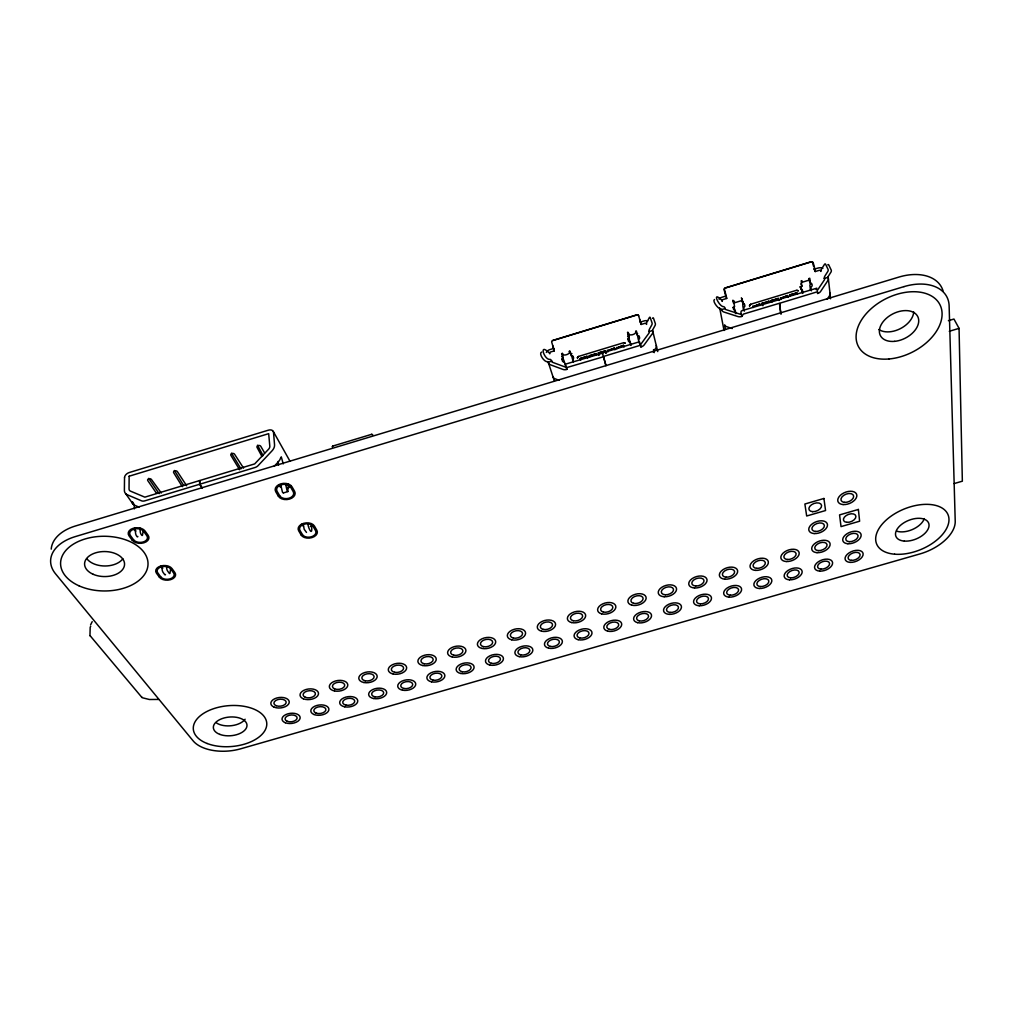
<?xml version="1.0" encoding="UTF-8"?>
<svg xmlns="http://www.w3.org/2000/svg" width="1013" height="1013" viewBox="0 0 1013 1013"><rect width="100%" height="100%" fill="white"/><g stroke="black" fill="none" stroke-linecap="round" stroke-linejoin="round"><path stroke-width="1.5" d="M134.336 508.881L134.349 505.93A2.115 0.684 71.8 0 0 133.893 503.942M311.244 523.797C313.46 538.27 308.142 528.621 307.901 523.645M332.695 446.087L332.251 446.936L332.758 446.075L371.657 434.311L372.569 434.754L371.657 434.311M288.477 484.062L287.705 491.457A5.66 1.254 72.7 0 1 286.958 490.178L285.577 483.885M796.775 290.44L798.383 290.718M306.496 532.433L304.217 529.318L303.052 523.632M170.653 568.61L169.981 573.117A2.064 0.646 72.9 0 1 169.158 573.143L167.614 571.015A2.077 0.646 72.8 0 1 166.752 568.648L166.398 565.874M280.842 485.303L282.424 492.014A5.66 1.266 72.7 0 0 282.766 492.584L283.412 492.698M750.57 304.444L749.519 305.812L750.646 304.255L796.826 290.199M143.302 530.571L142.491 535.067A2.14 0.696 72.2 0 1 141.833 535.307A5.622 1.811 72.2 0 1 141.187 534.471A2.14 0.696 72.2 0 1 140.288 532.015L139.781 527.773M132.197 501.954L132.348 503.056A10.079 6.622 -31.9 0 0 134.805 505.322L139.06 507.146M733.019 300.405L734.412 302.811L734.324 301.165L733.627 301.38L734.577 306.648A1.482 1.051 -23.6 0 0 733.361 308.117L733.564 309.256A1.482 1.051 -23.6 0 0 734.108 309.877L734.767 310.13A1.482 1.051 -23.5 0 1 735.324 310.738L735.856 313.713M749.569 305.774L750.722 304.369M734.412 302.811L741.478 300.671L742.124 298.797L743.048 304.077A1.482 1.051 -24 0 1 744.644 304.698L744.846 305.837A1.482 1.051 -23.9 0 1 744.568 306.698L744.049 307.319A1.482 1.051 -23.9 0 0 743.77 308.18L744.289 311.168M602.621 354.335L603.482 352.625L638.848 341.951L639.583 341.976L641.052 346.953A5.052 3.508 -15.5 0 0 644.243 344.825L652.207 333.872A5.192 3.583 -15.2 0 0 652.752 331.137L652.549 330.555A1.482 1.064 -20.3 0 1 652.663 329.883L655.044 325.566A1.494 0.646 -78.7 0 0 655.322 323.502L653.486 318.196A1.482 0.633 -78.6 0 0 652.549 318.348M90.55 624.97L92.196 621.653M816.199 289.629L816.769 288.211L780.517 298.974L779.06 300.494M749.519 305.812L749.671 305.483A1.494 1.013 -11.8 0 1 750.24 304.837M827.178 299.291L829.558 295.695A5.28 3.571 -9.5 0 0 829.85 293.023L830.495 298.772M817.225 290.592L824.455 279.791A1.52 1.026 -9.7 0 0 824.531 279.031L824.265 278.461A5.382 3.71 -27.1 0 1 824.937 275.992L827.786 271.484A1.52 0.785 -75.3 0 0 828.064 269.395L825.595 264.241A1.52 0.785 -75.2 0 0 824.43 264.456L821.594 268.952A5.356 3.71 -27.3 0 0 820.935 271.421L820.669 270.851A1.368 0.912 -9.9 0 0 818.985 270.408L815.25 271.547L814.161 269.217A4.445 0.709 74.6 0 0 814.021 268.369M653.106 351.891L655.728 348.257A5.128 3.571 -15.1 0 0 656.272 345.534M572.7 356.183L572.256 356.779A1.444 1.038 -16.6 0 0 572.066 357.602L573.383 361.882M274.054 466.423L278.233 461.953A10.016 6.8 -28.3 0 0 280.5 458.231L281.285 456.85L283.235 463.878M578.157 356.969L577.397 357.982L578.41 356.475L623.767 342.673L625.249 343.204A1.456 1.013 -16.1 0 0 624.236 343.04L624.641 342.989M552.693 340.609L636.936 314.954A1.482 1.469 -59.9 0 1 638.76 315.942M552.794 345.75L553.617 348.447L549.996 349.548A4.964 3.419 -18.5 0 0 546.336 352.435M640.039 344.559L640.241 344.496A1.342 0.924 -15.5 0 0 641.077 343.939L649.054 332.998A1.482 1.026 -15.2 0 0 649.206 332.213L649.016 331.631A5.192 3.735 -20.3 0 1 649.396 329.276L651.764 324.958A1.494 0.633 -78.7 0 0 652.043 322.881L650.219 317.576A1.494 0.633 -78.6 0 0 649.282 317.727L646.94 322.045A5.166 3.735 -20.4 0 0 646.56 324.401L646.357 323.831A1.33 0.912 -15.3 0 0 644.8 323.35L641.14 324.464L640.343 322.071L643.989 320.956A5.014 3.432 -15.3 0 1 647.7 320.88M812.616 262.848A1.52 1.469 -52.6 0 0 810.805 261.848L725.143 287.933A1.494 1.469 -54.7 0 0 724.118 289.794L725.764 296.087L722.079 297.214A5.065 3.444 -12.8 0 0 719.04 299.19M814.161 269.217L817.884 268.078A5.154 3.444 -9.9 0 1 822.86 268.382M553.617 348.447L554.276 350.865L550.654 351.967A1.317 0.899 -18.5 0 0 549.628 353.22L549.793 353.803A5.103 3.723 -15.5 0 0 548.248 352.043C538.675 343.002 544.462 360.501 550.211 359.374A5.128 3.71 -15.4 0 1 551.756 361.135L551.92 361.73A1.469 1.013 -18.5 0 0 552.478 362.287L565.077 366.959A1.33 0.924 -18.1 0 0 566.077 366.959L565.406 364.452L566.356 363.882L602.355 353.258M815.25 271.547A8.142 1.304 74.6 0 0 814.199 266.394L813.236 262.823A1.52 1.469 -52.5 0 0 811.413 261.823L725.536 287.971A1.507 1.469 -54.7 0 0 724.51 289.832L725.498 293.377A8.104 0.798 74.2 0 1 726.714 298.455L723.016 299.582A1.342 0.912 -12.8 0 0 722.079 300.823L722.307 301.393A5.23 3.735 -23.2 0 0 721.003 299.531C711.506 290.528 719.217 307.218 723.826 306.673A5.255 3.735 -23.1 0 1 725.143 308.534L725.371 309.117A1.494 1.026 -12.6 0 0 726.017 309.649L739.731 314.055A1.355 0.937 -12.2 0 0 740.794 314.043L741.136 311.206L742.288 310.573L778.807 299.797M564.456 362.527A1.444 1.038 -16.1 0 0 563.823 361.958L563.127 361.717A1.444 1.051 -16.2 0 1 562.494 361.135L562.152 360.046A1.444 1.051 -16.2 0 1 563.228 358.627L561.645 353.613L562.329 353.398C562.164 356.981 571.345 354.018 569.445 351.334M628.047 332.289C627.351 337.152 637.443 334.429 635.645 331.137L636.354 330.922L637.658 336.05A1.456 1.051 -19.6 0 1 639.317 336.645L639.596 337.747A1.456 1.051 -19.6 0 1 639.38 338.595L638.912 339.19A1.456 1.051 -19.6 0 0 638.684 340.026M801.815 282.348L808.944 280.183M541.651 352.068C538.27 353.094 544.184 362.629 547.818 361.704A1.469 1.064 -15.4 0 1 548.261 362.198L551.756 361.135M649.016 331.631L652.549 330.555M714.52 299.506C711.911 300.557 718.103 309.345 721.193 309.092A1.507 1.064 -23.1 0 1 721.56 309.623L725.143 308.534M824.265 278.461L827.874 277.359A1.532 1.064 -27.1 0 1 828.077 276.663L830.926 272.168A1.52 0.798 -75.2 0 0 831.217 270.066L828.735 264.912A1.52 0.785 -75.1 0 0 827.76 264.862M580.626 360.223L580.12 358.45L587.097 356.335L580.196 358.741L585.869 357.361M589.604 357.108L589.186 355.702L596.176 353.588L596.594 354.993M601.241 352.701L605.356 351.118L598.278 352.955L605.268 350.827L606.015 353.258M614.359 348.079L607.534 350.789L614.359 348.079L614.904 349.84M623.476 345.319L616.638 348.029L623.476 345.319L624.021 347.079M759.775 304.001L752.836 306.762L759.775 304.001L760.32 305.382M766.36 302.659L761.915 303.356L769.032 301.19L769.475 302.241M777.047 299.417L771.172 300.544L778.301 298.392L778.858 299.759M787.57 295.581L780.605 298.341L787.57 295.581L788.253 297.316M791.318 295.1L796.978 293.048L789.709 294.922L796.851 292.77L797.421 294.137M589.275 355.994L596.264 353.879L590.756 355.88M618.044 347.611L622.248 346.332M782.036 297.911L786.316 296.606M566.28 366.896L566.774 369.441A5.014 3.495 -18.1 0 1 562.975 369.428L550.376 364.756A5.128 3.558 -18.5 0 1 548.413 362.793L548.261 362.198M780.643 312.789L779.554 303.229L743.365 314.106L741.769 316.474A5.128 3.52 -12.2 0 1 737.781 316.512L724.054 312.08A5.242 3.583 -12.6 0 1 721.788 310.193L721.56 309.623M283.374 492.951L288.11 491.533M948.383 320.69L953.942 319.032L959.058 328.364L962.35 481.188L954.056 483.594M949.27 331.289L959.058 328.364M158.724 699.439L149.392 699.502L142.858 697.881M603.393 356.779L567.381 367.39L566.432 367.96L566.976 369.378M732.272 328.541L726.84 326.756A5.192 3.583 -12.5 0 1 724.599 324.869L725.485 329.478M559.1 380.306L554.934 378.735A5.078 3.558 -18.5 0 1 552.997 376.785M132.488 501.904L133.425 503.081M141.909 697.451L90.233 635.86M161.282 493.002L151.444 479.491A2.165 1.456 0.5 0 0 148.734 478.756A2.165 1.456 0.5 0 0 147.809 480.631L156.534 493.356M125.713 493.724L132.944 503.98M148.658 478.364L159.117 493.635M186.671 485.771L177.402 471.653A2.165 1.469 -0.3 0 0 174.679 470.868A2.165 1.469 -0.3 0 0 173.704 472.729L182.289 486.645M243.551 468.107L234.585 454.242A2.153 1.482 -2.1 0 0 231.952 453.482A2.153 1.482 -2.1 0 0 230.913 455.394L239.612 469.753M202.334 488.165L199.789 484.214L199.662 480.567L199.662 484.265L202.207 488.203M174.413 470.463L183.758 485.658M231.508 453.204L240.98 468.867M264.596 452.912L260.797 446.328A2.153 1.494 -3 0 0 258.15 445.53A2.153 1.494 -3 0 0 257.061 447.417L261.949 456.496M273.269 431.424L290.035 461.295M257.517 445.226L263.089 455.609M827.874 277.359L828.153 277.929A5.331 3.583 -9.7 0 1 827.862 280.601L820.631 291.427A5.204 3.52 -9.9 0 1 817.504 293.542L817.554 291.719L780.301 303.064L779.605 304.812L781.023 314.283M809.02 278.613L810.438 283.64A1.507 1.051 -26.4 0 1 811.995 284.273L812.135 285.438A1.507 1.038 -26.4 0 1 811.818 286.312L811.286 286.932A1.507 1.038 -26.4 0 0 810.957 287.806L811.337 290.858M800.84 283.893L801.891 286.223A1.507 1.051 -26.1 0 0 800.612 287.717L800.764 288.882A1.507 1.051 -26.1 0 0 801.283 289.503L801.929 289.769A1.507 1.038 -26 0 1 802.448 290.389L802.84 293.428M789.709 294.922L790.279 296.303M780.441 297.733L781.112 299.481M771.172 300.544L771.83 302.292M761.915 303.356L762.916 305.723M752.672 306.154L753.203 307.534M741.389 297.771L743.048 304.077M740.997 313.979L741.985 316.411M725.764 296.087L726.714 298.455M762.232 304.115L762.574 305.09M569.787 352.79L569.293 351.283L569.99 351.08L571.547 356.107A1.444 1.051 -16.6 0 1 573.231 356.69L573.573 357.779A1.444 1.051 -16.5 0 1 573.383 358.602L572.94 359.184A1.444 1.038 -16.6 0 0 572.75 360.02M637.658 336.05L636.873 333.657A1.456 1.051 -19.6 0 1 637.608 333.581M548.413 362.793L554.44 381.179M627.503 332.365L629.288 338.595A1.456 1.051 -19.2 0 0 628.161 340.026L628.453 341.128A1.456 1.051 -19.2 0 0 629.048 341.723L629.731 341.976A1.456 1.051 -19.1 0 1 630.327 342.559L631.086 345.458M566.026 367.225L563.785 360.109A1.444 1.038 -16.1 0 0 563.165 359.539L562.456 359.298A1.444 1.051 -16.2 0 1 561.835 358.716M554.276 350.865L551.743 342.267A1.469 1.456 -79.1 0 1 552.718 340.444L636.772 314.853A1.482 1.456 -59.9 0 1 638.583 315.841L639.773 319.462M616.461 347.434L616.904 348.839M607.369 350.194L607.901 351.954M605.508 351.612L605.901 352.955M598.278 352.955L599 355.386M598.506 353.727L598.797 354.715M587.616 358.108L587.097 356.335M778.301 298.392L771.336 301.152M769.032 301.19L762.08 303.951M606.015 365.566L603.849 358.02M605.875 365.617L603.811 357.88M639.596 319.348L641.14 324.464M602.976 355.069L603.014 355.766M571.547 356.107L570.863 353.689A1.444 1.051 -16.6 0 1 571.927 353.689M563.228 358.627L562.557 356.209A1.444 1.051 -16.2 0 0 561.671 356.804M639.874 320.336L640.343 322.071M812.945 264.038L813.578 266.406M629.288 338.595L627.946 333.48L628.642 333.264L628.984 334.822M630.694 344.521L629.554 340.165A1.456 1.051 -19.1 0 0 628.959 339.583L628.263 339.33A1.456 1.051 -19.2 0 1 627.667 338.735M603.799 357.792L603.558 356.639L604.52 356.145L639.178 345.648L640.583 345.433L640.849 347.016M639.38 343.445L637.886 337.646A1.456 1.051 -19.6 0 1 638.114 336.797L638.583 336.202A1.456 1.051 -19.6 0 0 638.747 335.923M653.512 349.612L654.246 352.625M652.752 331.137L657.741 351.574M562.532 353.436L562.848 354.892M278.132 461.459L278.537 465.296M719.686 307.914L724.029 330.491M732.905 300.342L733.387 302.976M735.185 312.852L734.374 308.383A1.482 1.051 -23.5 0 0 733.83 307.775L733.159 307.509A1.482 1.051 -23.6 0 1 732.893 307.37M743.593 310.307L742.808 305.825A1.482 1.051 -24 0 1 743.086 304.964L743.593 304.343A1.482 1.051 -24 0 0 743.884 303.482M801.891 286.223L801.194 280.867L801.903 280.652A5.166 0.772 74.5 0 1 801.587 282.272M801.979 292.605L801.384 288.059A1.494 1.038 -26 0 0 800.865 287.439L800.219 287.173A1.507 1.051 -26.1 0 1 799.789 286.806M161.687 565.836L162.219 569.99A2.077 0.658 72.8 0 0 163.08 572.37L164.638 574.498A2.064 0.658 72.9 0 0 165.461 574.46M810.438 283.64L809.767 278.258L809.045 278.486A5.166 0.798 74.5 0 1 808.703 280.107M810.463 290.047L809.881 285.476A1.507 1.038 -26.4 0 1 810.21 284.602L810.742 283.982A1.507 1.038 -26.4 0 0 811.058 283.108M134.944 527.76L135.615 533.42A2.14 0.696 72.2 0 0 136.527 535.877A5.609 1.836 72.2 0 0 136.92 536.421A2.14 0.696 72.2 0 0 137.831 536.459M828.381 278.803L830.078 293.897M142.073 697.564A1.557 0.988 -51.9 0 1 141.693 696.855M90.714 626.503A1.671 1.216 -20 0 0 90.182 627.478L89.967 635.176A1.671 1.228 -20.1 0 0 90.436 636.025M809.362 281.31A1.507 1.051 -26.5 0 1 809.729 281.234M742.086 301.722A1.482 1.051 -24 0 1 743.137 301.722M797.18 290.604A1.507 1.013 -10.4 0 1 798.244 290.782M627.604 336.797A1.456 1.051 -19.2 0 1 628.503 336.189M51.22 549.135A43.66 27.528 0.9 0 1 75.494 525.975L898.949 277.068A45.788 30.023 -27.5 0 1 943.09 291.01M135.983 530.989A7.294 4.723 0 0 1 133.551 529.128M291.149 486.202A7.205 4.888 -4.3 0 1 288.135 487.81M281.044 487.342A7.205 4.888 -4.3 0 1 278.854 485.379M311.979 525.861A6.964 4.596 -5.4 0 1 310.371 526.507M303.545 526.102A6.964 4.596 -5.4 0 1 301.456 524.265M162.878 568.065A7.04 4.445 -1.4 0 1 160.573 566.33M245.121 719.23A16.778 9.408 -4.7 0 1 216.503 722.953M924.312 518.58A17.563 10.054 -22.4 0 1 896.847 531.217M913.713 312.029A20.817 13.65 -27.2 0 1 900.164 328.744A20.817 13.65 -27.2 0 1 878.853 329.516M122.877 558.758A19.88 12.536 0.6 0 1 105.137 565.988A19.88 12.536 0.6 0 1 87.004 558.935M129.145 476.211L129.044 488.937A5.078 3.318 -31.8 0 0 130.512 491.153L144.846 497.155L254.694 463.903L268.508 449.291A5.052 3.406 -28.2 0 0 269.813 446.226L268.673 433.665L129.145 476.211M124.523 477.617L124.384 490.355A10.168 6.622 -31.8 0 0 127.309 494.775L141.554 500.827A5.268 3.47 -31.8 0 0 144.846 500.84L254.947 467.537A5.242 3.546 -28.8 0 0 258.214 465.524L271.94 450.937A10.105 6.812 -28.2 0 0 274.548 444.796L273.51 432.298A5.154 3.457 -27.9 0 0 268.394 430.17L129.297 472.514A5.179 3.356 -31.6 0 0 124.523 477.617M577.461 357.69L578.41 356.475L577.853 357.171A1.456 1.013 -17.6 0 0 577.473 357.716M903.976 286.628L75.076 536.675A43.939 27.478 0.7 0 0 55.538 573.814L193.116 740.845A36.747 20.336 -4.7 0 0 240.714 748.797L919.931 553.934A38.507 21.767 -22.3 0 0 955.221 521.264L949.13 305.837A46.079 29.997 -27.3 0 0 903.976 286.628M823.911 498.472L804.879 504.018L806.677 515.997L825.557 510.539L823.911 498.472M858.378 509.45L839.562 514.895L841.031 526.608L859.619 521.214L858.378 509.45M133.501 539.726L130.373 535.446A7.37 4.748 0 0 1 133.919 529.128A7.37 4.748 0 0 1 143.732 531.432L146.822 535.725A7.344 4.71 -0.2 0 1 143.251 541.968A7.344 4.71 -0.2 0 1 133.501 539.726M160.687 576.815L157.749 572.814A7.104 4.47 -1.4 0 1 161.295 566.837A7.104 4.47 -1.4 0 1 170.703 568.939L173.59 572.965A7.078 4.432 -1.5 0 1 170.032 578.879A7.078 4.432 -1.5 0 1 160.687 576.815M132.171 540.119L129.031 535.852A8.851 5.698 0 0 1 133.298 528.254A8.851 5.698 0 0 1 145.074 531.027L148.151 535.32A8.813 5.647 -0.2 0 1 143.859 542.816A8.813 5.647 -0.2 0 1 132.171 540.119M159.396 577.195L156.458 573.193A8.535 5.356 -1.4 0 1 160.7 566.026A8.535 5.356 -1.4 0 1 171.995 568.559L174.882 572.586A8.497 5.318 -1.5 0 1 170.615 579.664A8.497 5.318 -1.5 0 1 159.396 577.195M278.36 496.193L275.739 491.723A8.737 5.901 -4.3 0 1 280.753 483.859A8.737 5.901 -4.3 0 1 292.035 486.822L294.606 491.318A8.712 5.863 -4.5 0 1 289.566 499.08A8.712 5.863 -4.5 0 1 278.36 496.193M301.114 534.978L298.658 530.787A8.446 5.546 -5.4 0 1 303.621 523.354A8.446 5.546 -5.4 0 1 314.461 526.076L316.866 530.28A8.408 5.508 -5.5 0 1 311.877 537.624A8.408 5.508 -5.5 0 1 301.114 534.978M279.715 495.788L277.093 491.318A7.281 4.926 -4.3 0 1 281.272 484.758A7.281 4.926 -4.3 0 1 290.68 487.228L293.251 491.723A7.256 4.888 -4.5 0 1 289.06 498.193A7.256 4.888 -4.5 0 1 279.715 495.788M302.431 534.585L299.975 530.394A7.04 4.622 -5.4 0 1 304.115 524.202A7.04 4.622 -5.4 0 1 313.144 526.469L315.55 530.673A7.015 4.584 -5.5 0 1 311.396 536.789A7.015 4.584 -5.5 0 1 302.431 534.585M276.156 705.706A6.179 3.508 -5.8 0 0 286.109 702.857A6.179 3.508 -5.8 0 0 277.841 699.578A6.179 3.508 -5.8 0 0 276.156 705.706M274.194 707.188A9.256 5.268 -5.8 0 0 289.136 702.921A9.256 5.268 -5.8 0 0 276.739 697.995A9.256 5.268 -5.8 0 0 274.194 707.188M305.306 697.299A6.205 3.546 -6.5 0 0 315.347 694.424A6.205 3.546 -6.5 0 0 307.154 691.081A6.205 3.546 -6.5 0 0 305.306 697.299M303.33 698.793A9.282 5.318 -6.5 0 0 318.373 694.487A9.282 5.318 -6.5 0 0 306.103 689.473A9.282 5.318 -6.5 0 0 303.33 698.793M287.261 721.307A6.065 3.406 -6.1 0 0 297.062 718.508A6.065 3.406 -6.1 0 0 288.971 715.343A6.065 3.406 -6.1 0 0 287.261 721.307M285.324 722.75A9.104 5.103 -6.1 0 0 300.038 718.559A9.104 5.103 -6.1 0 0 287.907 713.81A9.104 5.103 -6.1 0 0 285.324 722.75M315.967 713.051A6.065 3.419 -6.8 0 0 325.806 710.24A6.065 3.419 -6.8 0 0 317.816 707.036A6.065 3.419 -6.8 0 0 315.967 713.051M314.005 714.507A9.092 5.141 -6.8 0 0 328.769 710.303A9.092 5.141 -6.8 0 0 316.803 705.479A9.092 5.141 -6.8 0 0 314.005 714.507M334.556 688.853A6.192 3.571 -7.2 0 0 344.635 685.966A6.192 3.571 -7.2 0 0 336.544 682.585A6.192 3.571 -7.2 0 0 334.556 688.853M346.079 705.149A6.053 3.444 -7.5 0 0 354.74 701.034A6.053 3.444 -7.5 0 0 345.37 699.223A6.053 3.444 -7.5 0 0 346.079 705.149M344.737 706.808A9.092 5.166 -7.5 0 0 357.741 700.641A9.092 5.166 -7.5 0 0 343.686 697.919A9.092 5.166 -7.5 0 0 344.737 706.808M334.543 690.967A9.269 5.344 -7.2 0 0 347.776 684.636A9.269 5.344 -7.2 0 0 333.391 681.774A9.269 5.344 -7.2 0 0 334.543 690.967M365.224 680.799A6.192 3.596 -7.9 0 0 374.114 676.532A6.192 3.596 -7.9 0 0 364.591 674.607A6.192 3.596 -7.9 0 0 365.224 680.799M374.962 696.843A6.053 3.457 -8.2 0 0 383.686 692.702A6.053 3.457 -8.2 0 0 374.405 690.866A6.053 3.457 -8.2 0 0 374.962 696.843M373.594 698.514A9.079 5.192 -8.2 0 0 386.687 692.31A9.079 5.192 -8.2 0 0 372.759 689.549A9.079 5.192 -8.2 0 0 373.594 698.514M363.832 682.509A9.269 5.382 -7.9 0 0 377.165 676.14A9.269 5.382 -7.9 0 0 362.92 673.24A9.269 5.382 -7.9 0 0 363.832 682.509M424.168 663.781A6.192 3.634 -9.4 0 0 433.197 659.476A6.192 3.634 -9.4 0 0 423.852 657.475A6.192 3.634 -9.4 0 0 424.168 663.781M394.639 672.303A6.192 3.609 -8.7 0 0 403.617 668.023A6.192 3.609 -8.7 0 0 394.171 666.048A6.192 3.609 -8.7 0 0 394.639 672.303M393.221 674.025A9.256 5.407 -8.7 0 0 406.656 667.63A9.256 5.407 -8.7 0 0 392.538 664.667A9.256 5.407 -8.7 0 0 393.221 674.025M403.946 688.498A6.053 3.482 -8.9 0 0 412.734 684.345A6.053 3.482 -8.9 0 0 403.529 682.471A6.053 3.482 -8.9 0 0 403.946 688.498M453.786 655.221A6.192 3.647 -10.2 0 0 462.89 650.903A6.192 3.647 -10.2 0 0 453.634 648.864A6.192 3.647 -10.2 0 0 453.786 655.221M462.181 671.758A6.053 3.508 -10.4 0 0 471.108 667.542A6.053 3.508 -10.4 0 0 462.08 665.617A6.053 3.508 -10.4 0 0 462.181 671.758M452.279 656.981A9.269 5.458 -10.2 0 0 465.929 650.511A9.269 5.458 -10.2 0 0 452.077 647.459A9.269 5.458 -10.2 0 0 452.279 656.981M460.687 673.455A9.079 5.268 -10.4 0 0 474.097 667.162A9.079 5.268 -10.4 0 0 460.56 664.249A9.079 5.268 -10.4 0 0 460.687 673.455M433.007 680.141A6.053 3.495 -9.7 0 0 441.871 675.962A6.053 3.495 -9.7 0 0 432.754 674.063A6.053 3.495 -9.7 0 0 433.007 680.141M431.563 681.838A9.079 5.242 -9.7 0 0 444.872 675.57A9.079 5.242 -9.7 0 0 431.196 672.708A9.079 5.242 -9.7 0 0 431.563 681.838M422.7 665.516A9.256 5.432 -9.4 0 0 436.248 659.083A9.256 5.432 -9.4 0 0 422.256 656.069A9.256 5.432 -9.4 0 0 422.7 665.516M402.528 690.182A9.079 5.217 -8.9 0 0 415.735 683.952A9.079 5.217 -8.9 0 0 401.933 681.141A9.079 5.217 -8.9 0 0 402.528 690.182M603.343 612.055A6.23 3.71 -14.4 0 0 612.827 607.597A6.23 3.71 -14.4 0 0 604.014 605.394A6.23 3.71 -14.4 0 0 603.343 612.055M543.221 629.402A6.205 3.685 -12.7 0 0 552.554 625.008A6.205 3.685 -12.7 0 0 543.563 622.868A6.205 3.685 -12.7 0 0 543.221 629.402M513.312 638.038A6.205 3.672 -11.9 0 0 522.569 633.669A6.205 3.672 -11.9 0 0 513.477 631.568A6.205 3.672 -11.9 0 0 513.312 638.038M550.249 646.421A6.078 3.558 -12.8 0 0 559.391 642.141A6.078 3.558 -12.8 0 0 550.616 640.115A6.078 3.558 -12.8 0 0 550.249 646.421M491.432 663.338A6.065 3.533 -11.2 0 0 500.447 659.108A6.065 3.533 -11.2 0 0 491.495 657.146A6.065 3.533 -11.2 0 0 491.432 663.338M520.796 654.892A6.065 3.546 -12 0 0 529.862 650.637A6.065 3.546 -12 0 0 520.999 648.637A6.065 3.546 -12 0 0 520.796 654.892M483.492 646.649A6.192 3.659 -11 0 0 492.673 642.293A6.192 3.659 -11 0 0 483.505 640.229A6.192 3.659 -11 0 0 483.492 646.649M573.231 620.741A6.217 3.697 -13.6 0 0 582.64 616.309A6.217 3.697 -13.6 0 0 573.738 614.144A6.217 3.697 -13.6 0 0 573.231 620.741M579.791 637.924A6.091 3.558 -13.6 0 0 589.009 633.619A6.091 3.558 -13.6 0 0 580.322 631.555A6.091 3.558 -13.6 0 0 579.791 637.924M633.556 603.33A6.255 3.723 -15.3 0 0 643.103 598.848A6.255 3.723 -15.3 0 0 634.391 596.619A6.255 3.723 -15.3 0 0 633.556 603.33M639.178 620.842A6.116 3.583 -15.2 0 0 648.548 616.486A6.116 3.583 -15.2 0 0 640.026 614.359A6.116 3.583 -15.2 0 0 639.178 620.842M548.641 648.168A9.117 5.331 -12.8 0 0 562.38 641.761A9.117 5.331 -12.8 0 0 549.223 638.709A9.117 5.331 -12.8 0 0 548.641 648.168M541.6 631.2A9.294 5.521 -12.7 0 0 555.58 624.628A9.294 5.521 -12.7 0 0 542.132 621.412A9.294 5.521 -12.7 0 0 541.6 631.2M519.226 656.627A9.104 5.306 -12 0 0 532.851 650.257A9.104 5.306 -12 0 0 519.568 647.244A9.104 5.306 -12 0 0 519.226 656.627M511.73 639.823A9.282 5.508 -11.9 0 0 525.595 633.277A9.282 5.508 -11.9 0 0 512.021 630.124A9.282 5.508 -11.9 0 0 511.73 639.823M489.912 665.06A9.092 5.293 -11.2 0 0 503.436 658.729A9.092 5.293 -11.2 0 0 490.013 655.766A9.092 5.293 -11.2 0 0 489.912 665.06M571.573 622.552A9.32 5.534 -13.6 0 0 585.666 615.942A9.32 5.534 -13.6 0 0 572.358 612.675A9.32 5.534 -13.6 0 0 571.573 622.552M631.808 605.166A9.358 5.572 -15.3 0 0 646.129 598.48A9.358 5.572 -15.3 0 0 633.1 595.112A9.358 5.572 -15.3 0 0 631.808 605.166M637.456 622.628A9.18 5.369 -15.2 0 0 651.524 616.119A9.18 5.369 -15.2 0 0 638.76 612.916A9.18 5.369 -15.2 0 0 637.456 622.628M609.433 629.39A6.103 3.571 -14.4 0 0 618.728 625.072A6.103 3.571 -14.4 0 0 610.13 622.97A6.103 3.571 -14.4 0 0 609.433 629.39M607.762 631.162A9.155 5.356 -14.4 0 0 621.703 624.692A9.155 5.356 -14.4 0 0 608.813 621.539A9.155 5.356 -14.4 0 0 607.762 631.162M601.646 613.865A9.332 5.559 -14.4 0 0 615.853 607.218A9.332 5.559 -14.4 0 0 602.672 603.913A9.332 5.559 -14.4 0 0 601.646 613.865M578.157 639.684A9.13 5.344 -13.6 0 0 591.997 633.239A9.13 5.344 -13.6 0 0 578.967 630.137A9.13 5.344 -13.6 0 0 578.157 639.684M481.947 648.421A9.269 5.483 -11 0 0 495.712 641.913A9.269 5.483 -11 0 0 481.998 638.798A9.269 5.483 -11 0 0 481.947 648.421M695.678 586.008A6.293 3.735 -17 0 0 703.959 580.272A6.293 3.735 -17 0 0 694.095 579.74A6.293 3.735 -17 0 0 695.678 586.008M664.199 596.746A9.396 5.572 -16.1 0 0 676.443 588.224A9.396 5.572 -16.1 0 0 661.59 587.439A9.396 5.572 -16.1 0 0 664.199 596.746M665.275 594.783A6.268 3.723 -16.1 0 0 673.442 589.085A6.268 3.723 -16.1 0 0 663.515 588.578A6.268 3.723 -16.1 0 0 665.275 594.783M700.325 603.849A6.154 3.596 -16.9 0 0 708.442 598.29A6.154 3.596 -16.9 0 0 698.793 597.809A6.154 3.596 -16.9 0 0 700.325 603.849M670.391 612.46A6.141 3.583 -16.1 0 0 678.406 606.939A6.141 3.583 -16.1 0 0 668.707 606.47A6.141 3.583 -16.1 0 0 670.391 612.46M669.327 614.359A9.206 5.382 -16.1 0 0 681.356 606.091A9.206 5.382 -16.1 0 0 666.82 605.381A9.206 5.382 -16.1 0 0 669.327 614.359M699.211 605.761A9.244 5.394 -16.9 0 0 711.405 597.442A9.244 5.394 -16.9 0 0 696.944 596.708A9.244 5.394 -16.9 0 0 699.211 605.761M694.551 587.983A9.421 5.584 -17 0 0 706.96 579.411A9.421 5.584 -17 0 0 692.196 578.588A9.421 5.584 -17 0 0 694.551 587.983M730.348 595.213A6.179 3.596 -17.7 0 0 738.578 589.617A6.179 3.596 -17.7 0 0 728.98 589.123A6.179 3.596 -17.7 0 0 730.348 595.213M726.182 577.207A6.319 3.735 -17.8 0 0 734.577 571.433A6.319 3.735 -17.8 0 0 724.764 570.876A6.319 3.735 -17.8 0 0 726.182 577.207M729.183 597.138A9.282 5.394 -17.7 0 0 741.541 588.768A9.282 5.394 -17.7 0 0 727.169 587.996A9.282 5.394 -17.7 0 0 729.183 597.138M725.004 579.195A9.459 5.597 -17.8 0 0 737.591 570.56A9.459 5.597 -17.8 0 0 722.915 569.711A9.459 5.597 -17.8 0 0 725.004 579.195M756.787 568.369A6.344 3.735 -18.6 0 0 765.296 562.557A6.344 3.735 -18.6 0 0 755.533 561.987A6.344 3.735 -18.6 0 0 756.787 568.369M760.472 586.552A6.205 3.596 -18.4 0 0 768.816 580.918A6.205 3.596 -18.4 0 0 759.269 580.398A6.205 3.596 -18.4 0 0 760.472 586.552M787.494 559.505A6.382 3.735 -19.5 0 0 796.117 553.655A6.382 3.735 -19.5 0 0 786.417 553.06A6.382 3.735 -19.5 0 0 787.494 559.505M790.697 577.853A6.243 3.596 -19.2 0 0 799.143 572.18A6.243 3.596 -19.2 0 0 789.659 571.649A6.243 3.596 -19.2 0 0 790.697 577.853M755.571 570.382A9.51 5.597 -18.6 0 0 768.323 561.683A9.51 5.597 -18.6 0 0 753.723 560.809A9.51 5.597 -18.6 0 0 755.571 570.382M759.269 588.49A9.32 5.394 -18.4 0 0 771.792 580.056A9.32 5.394 -18.4 0 0 757.496 579.259A9.32 5.394 -18.4 0 0 759.269 588.49M818.301 550.616A6.407 3.735 -20.2 0 0 827.051 544.715A6.407 3.735 -20.2 0 0 817.402 544.095A6.407 3.735 -20.2 0 0 818.301 550.616M821.024 569.129A6.268 3.596 -20 0 0 829.584 563.431A6.268 3.596 -20 0 0 820.15 562.861A6.268 3.596 -20 0 0 821.024 569.129M789.444 579.816A9.358 5.394 -19.2 0 0 802.131 571.319A9.358 5.394 -19.2 0 0 787.911 570.496A9.358 5.394 -19.2 0 0 789.444 579.816M786.227 561.531A9.548 5.597 -19.5 0 0 799.156 552.769A9.548 5.597 -19.5 0 0 784.644 551.87A9.548 5.597 -19.5 0 0 786.227 561.531M816.997 552.655A9.598 5.597 -20.2 0 0 830.103 543.842A9.598 5.597 -20.2 0 0 815.668 542.892A9.598 5.597 -20.2 0 0 816.997 552.655M819.732 571.117A9.408 5.394 -20 0 0 832.585 562.557A9.408 5.394 -20 0 0 818.441 561.709A9.408 5.394 -20 0 0 819.732 571.117M851.452 560.379A6.306 3.596 -20.7 0 0 860.126 554.643A6.306 3.596 -20.7 0 0 850.743 554.06A6.306 3.596 -20.7 0 0 851.452 560.379M849.223 541.689A6.445 3.735 -21 0 0 858.087 535.75A6.445 3.735 -21 0 0 848.489 535.117A6.445 3.735 -21 0 0 849.223 541.689M847.868 543.74A9.649 5.597 -21 0 0 861.139 534.864A9.649 5.597 -21 0 0 846.792 533.889A9.649 5.597 -21 0 0 847.868 543.74M850.11 562.38A9.459 5.394 -20.7 0 0 863.127 553.769A9.459 5.394 -20.7 0 0 849.071 552.883A9.459 5.394 -20.7 0 0 850.11 562.38M846.906 522.353A6.559 3.862 -21.3 0 0 855.909 516.263A6.559 3.862 -21.3 0 0 846.146 515.566A6.559 3.862 -21.3 0 0 846.906 522.353M815.478 531.458A6.521 3.862 -20.5 0 0 824.367 525.405A6.521 3.862 -20.5 0 0 814.553 524.734A6.521 3.862 -20.5 0 0 815.478 531.458M814.148 533.56A9.763 5.774 -20.5 0 0 827.456 524.506A9.763 5.774 -20.5 0 0 812.781 523.48A9.763 5.774 -20.5 0 0 814.148 533.56M812.565 511.666A6.635 3.989 -20.9 0 0 821.581 505.436A6.635 3.989 -20.9 0 0 811.59 504.702A6.635 3.989 -20.9 0 0 812.565 511.666M844.513 502.372A6.673 3.989 -21.7 0 0 853.655 496.104A6.673 3.989 -21.7 0 0 843.728 495.344A6.673 3.989 -21.7 0 0 844.513 502.372M843.107 504.563A9.991 5.964 -21.7 0 0 856.821 495.18A9.991 5.964 -21.7 0 0 841.968 494.027A9.991 5.964 -21.7 0 0 843.107 504.563M219.821 734.387A16.866 9.37 -4.8 0 0 246.83 726.739A16.866 9.37 -4.8 0 0 223.86 718.04A16.866 9.37 -4.8 0 0 219.821 734.387M207.133 743.491A36.861 20.488 -4.8 0 0 266.381 727.055A36.861 20.488 -4.8 0 0 216.541 707.783A36.861 20.488 -4.8 0 0 207.133 743.491M894.644 554.2A38.595 21.906 -22.3 0 0 948.978 519.226A38.595 21.906 -22.3 0 0 893.327 514.629A38.595 21.906 -22.3 0 0 894.644 554.2M889.047 358.969A45.813 29.795 -27 0 0 940.33 305.521A45.813 29.795 -27 0 0 867.913 311.839A45.813 29.795 -27 0 0 889.047 358.969M79.09 585.856A43.724 27.351 0.4 0 0 147.847 566.292A43.724 27.351 0.4 0 0 85.991 538.701A43.724 27.351 0.4 0 0 79.09 585.856M904.356 541.094A17.652 10.016 -22.2 0 0 929.048 524.975A17.652 10.016 -22.2 0 0 903.444 523.075A17.652 10.016 -22.2 0 0 904.356 541.094M894.682 341.343A20.956 13.625 -27 0 0 917.854 316.765A20.956 13.625 -27 0 0 884.628 319.969A20.956 13.625 -27 0 0 894.682 341.343M93.209 574.308A19.994 12.511 0.4 0 0 124.498 565.153A19.994 12.511 0.4 0 0 95.994 552.718A19.994 12.511 0.4 0 0 93.209 574.308"/></g></svg>
